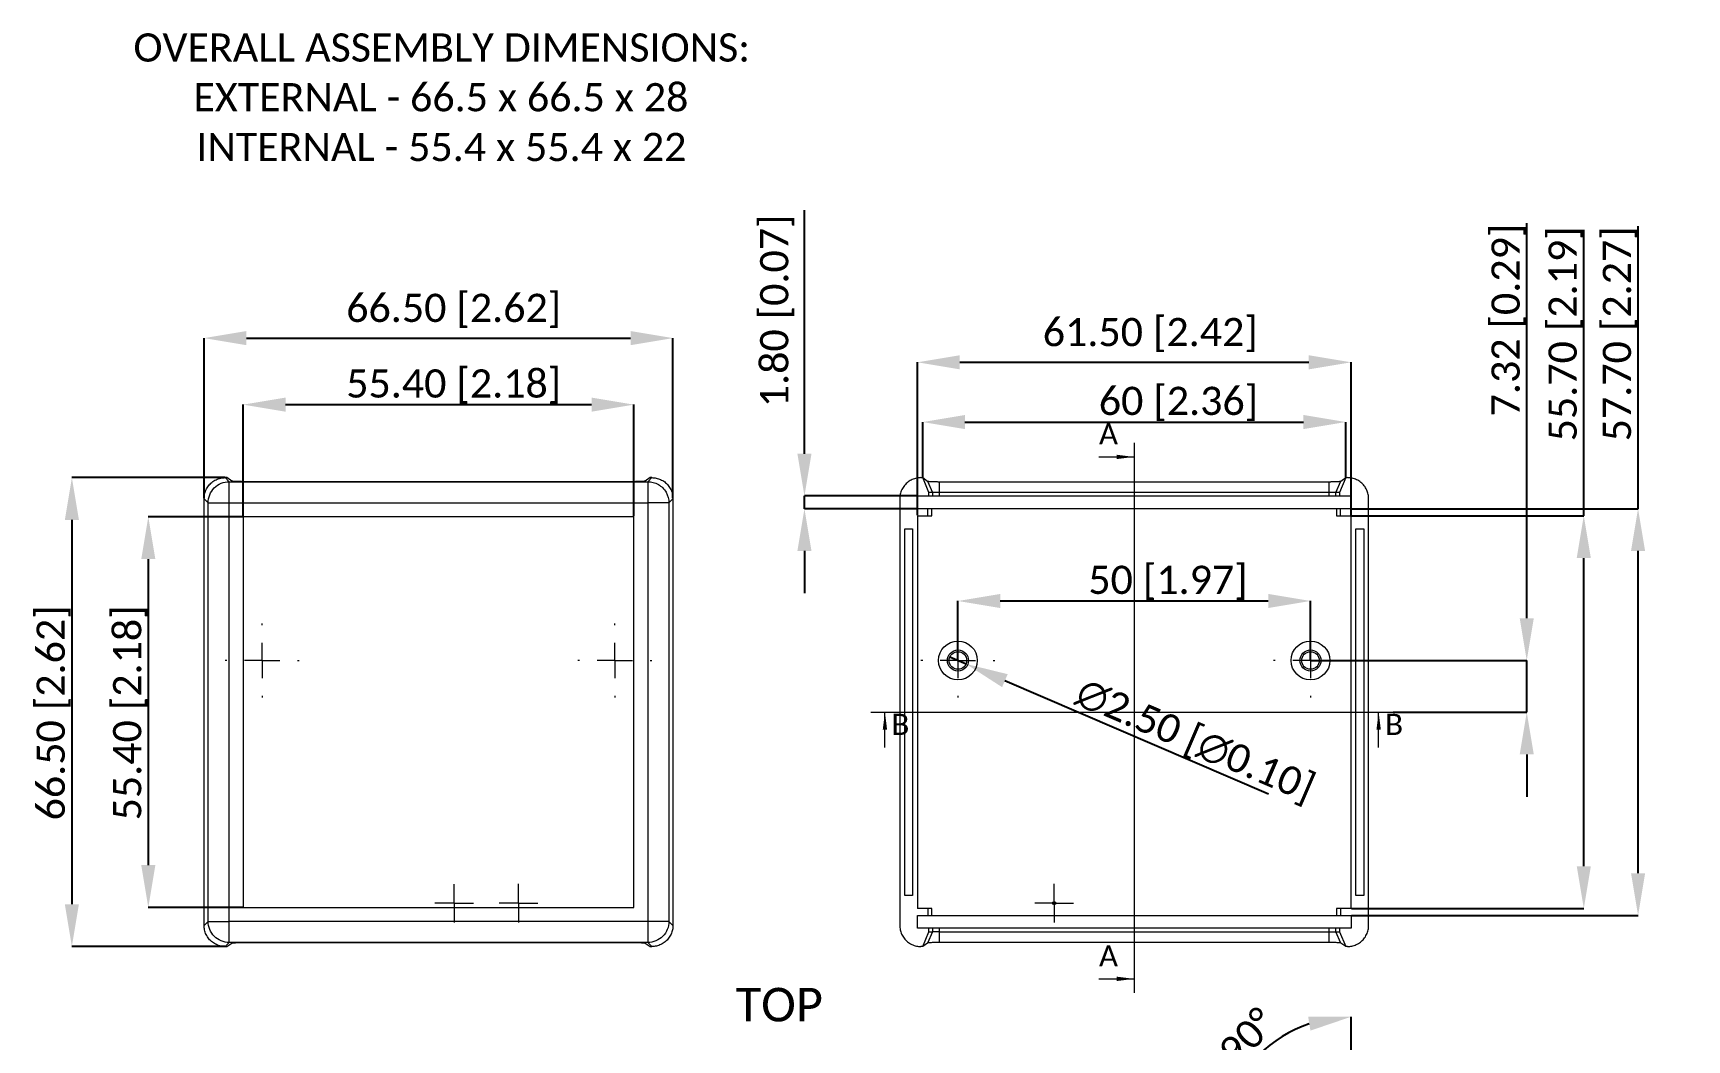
# Model space of a CAD drawing. Header units: millimetres. Extents: x 305 to 730, y -58 to 227.
# Drawn here: x 308.8 to 543.4, y 83.9 to 226.7 of the extents above; entities that cross this region are included whole.
import ezdxf

# ---------------------------------------------------------------- set-up
doc = ezdxf.new("R2010")
doc.units = ezdxf.units.MM
doc.header["$PDSIZE"] = -1
doc.styles.add('SLDTEXTSTYLE1', font='calibri.ttf')
doc.styles.get("Standard").update_dxf_attribs({"font": 'calibri.ttf'})
doc.dimstyles.new('SLDDIMSTYLE0', dxfattribs={"dimtxt": 4, "dimasz": 6, "dimexe": 0, "dimexo": 0.0625, "dimgap": 1, "dimtad": 1, "dimrnd": 1e-09, "dimzin": 4, "dimdsep": 46, "dimtxsty": 'SLDTEXTSTYLE1', "dimsah": 1, "dimcen": 0.09, "dimadec": 0, "dimazin": 1, "dimtfac": 1, "dimtmove": 0, "dimatfit": 0, "dimfxl": 1, "dimfrac": 2, "dimtolj": 1, "dimtzin": 12, "dimarcsym": 0})
doc.dimstyles.new('SLDDIMSTYLE1', dxfattribs={"dimtxt": 4, "dimasz": 6, "dimexe": 0, "dimexo": 0.0625, "dimgap": 1, "dimtad": 1, "dimrnd": 1e-09, "dimzin": 12, "dimdsep": 46, "dimtxsty": 'SLDTEXTSTYLE1', "dimsah": 1, "dimcen": 0.09, "dimadec": 0, "dimazin": 3, "dimtfac": 1, "dimtmove": 0, "dimatfit": 0, "dimfxl": 1, "dimfrac": 2, "dimtolj": 1, "dimtzin": 12, "dimarcsym": 0})
doc.dimstyles.new('SLDDIMSTYLE2', dxfattribs={"dimtxt": 4, "dimasz": 6, "dimexe": 0, "dimexo": 0.0625, "dimgap": 1, "dimtad": 1, "dimrnd": 1e-09, "dimzin": 4, "dimdsep": 46, "dimtxsty": 'SLDTEXTSTYLE1', "dimsah": 1, "dimcen": 0.09, "dimadec": 0, "dimazin": 1, "dimtfac": 1, "dimtofl": 0, "dimtmove": 0, "dimatfit": 3, "dimfxl": 1, "dimfrac": 2, "dimtolj": 1, "dimtzin": 12, "dimarcsym": 0})
doc.dimstyles.new('SLDDIMSTYLE3', dxfattribs={"dimtxt": 4, "dimasz": 6, "dimexe": 0, "dimexo": 0.0625, "dimgap": 1, "dimtad": 1, "dimrnd": 1e-09, "dimzin": 4, "dimdsep": 46, "dimtxsty": 'SLDTEXTSTYLE1', "dimblk1": 'NONE', "dimsah": 1, "dimcen": 0, "dimadec": 0, "dimazin": 1, "dimtfac": 1, "dimtmove": 0, "dimatfit": 3, "dimldrblk": 'NONE', "dimfxl": 1, "dimfrac": 2, "dimtolj": 1, "dimtzin": 12, "dimarcsym": 0})
doc.dimstyles.new('SLDDIMSTYLE5', dxfattribs={"dimtxt": 4, "dimasz": 6, "dimexe": 0, "dimexo": 0.0625, "dimgap": 1, "dimtad": 1, "dimdec": 4, "dimzin": 12, "dimdsep": 46, "dimtxsty": 'SLDTEXTSTYLE1', "dimsah": 1, "dimcen": 0.09, "dimazin": 3, "dimtfac": 1, "dimtofl": 0, "dimtmove": 0, "dimatfit": 3, "dimfxl": 1, "dimfrac": 2, "dimtolj": 1, "dimtzin": 12, "dimarcsym": 0})

# ---------------------------------------------------------------- blocks, each defined once
blk = doc.blocks.new('SW_NOTE_5')
at = {"color": 0, "linetype": 'Continuous', "lineweight": 0, "char_height": 4, "attachment_point": 2}
for s, insert in [('OVERALL ASSEMBLY DIMENSIONS:', (27.66, 3.41)), ('EXTERNAL - 66.5 x 66.5 x 28', (27.54, -3.64)), ('INTERNAL - 55.4 x 55.4 x 22', (27.61, -10.7))]:
    blk.add_mtext(s, dxfattribs=dict(at, insert=insert))
blk = doc.blocks.new('*D70')
at = {"color": 0, "linetype": 'Continuous', "lineweight": -2, "transparency": 16777216}
for p, q in [((333.1, 160.76), (333.1, 183.48)), ((339.1, 183.48), (393.6, 183.48)), ((399.6, 160.76), (399.6, 183.48))]:
    blk.add_line(p, q, dxfattribs=at)
at = {"color": 0, "linetype": 'Continuous', "transparency": 16777216}
for points in [[(339.1, 184.48), (339.1, 182.48), (333.1, 183.48)], [(393.6, 184.48), (393.6, 182.48), (399.6, 183.48)]]:
    blk.add_solid(points, dxfattribs=at)
at = {"layer": 'Defpoints', "color": 0, "linetype": 'Continuous', "transparency": 16777216}
for p in [(399.6, 183.48), (333.1, 160.7), (399.6, 160.7)]:
    blk.add_point(p, dxfattribs=at)
at = {"color": 0, "linetype": 'Continuous', "lineweight": 0, "transparency": 16777216, "insert": (368.51, 189.77), "char_height": 4, "attachment_point": 2}
blk.add_mtext('\\A1;66.50 [2.62]', dxfattribs=at)
blk = doc.blocks.new('*D71')
at = {"color": 0, "linetype": 'Continuous', "lineweight": -2, "transparency": 16777216}
for p, q in [((338.65, 158.21), (338.65, 174.05)), ((344.65, 174.05), (388.05, 174.05)), ((394.05, 158.21), (394.05, 174.05))]:
    blk.add_line(p, q, dxfattribs=at)
at = {"color": 0, "linetype": 'Continuous', "transparency": 16777216}
for points in [[(344.65, 175.05), (344.65, 173.05), (338.65, 174.05)], [(388.05, 175.05), (388.05, 173.05), (394.05, 174.05)]]:
    blk.add_solid(points, dxfattribs=at)
at = {"layer": 'Defpoints', "color": 0, "linetype": 'Continuous', "transparency": 16777216}
for p in [(394.05, 174.05), (338.65, 158.14), (394.05, 158.14)]:
    blk.add_point(p, dxfattribs=at)
at = {"color": 0, "linetype": 'Continuous', "lineweight": 0, "transparency": 16777216, "insert": (368.51, 179.05), "char_height": 4, "attachment_point": 2, "style": 'SLDTEXTSTYLE1'}
blk.add_mtext('\\A1;55.40 [2.18]', dxfattribs=at)
blk = doc.blocks.new('*D72')
at = {"color": 0, "linetype": 'Continuous', "lineweight": -2, "transparency": 16777216}
for p, q in [((336.04, 163.69), (314.35, 163.69)), ((314.35, 157.69), (314.35, 103.19)), ((336.04, 97.19), (314.35, 97.19))]:
    blk.add_line(p, q, dxfattribs=at)
at = {"color": 0, "linetype": 'Continuous', "transparency": 16777216}
for points in [[(313.35, 157.69), (315.35, 157.69), (314.35, 163.69)], [(313.35, 103.19), (315.35, 103.19), (314.35, 97.19)]]:
    blk.add_solid(points, dxfattribs=at)
at = {"layer": 'Defpoints', "color": 0, "linetype": 'Continuous', "transparency": 16777216}
for p in [(336.1, 163.69), (314.35, 97.19), (336.1, 97.19)]:
    blk.add_point(p, dxfattribs=at)
at = {"color": 0, "linetype": 'Continuous', "lineweight": 0, "transparency": 16777216, "insert": (309.35, 130.33), "char_height": 4, "attachment_point": 2, "rotation": 90, "style": 'SLDTEXTSTYLE1'}
blk.add_mtext('\\A1;66.50 [2.62]', dxfattribs=at)
blk = doc.blocks.new('*D73')
at = {"color": 0, "linetype": 'Continuous', "lineweight": -2, "transparency": 16777216}
for p, q in [((338.59, 158.14), (325.19, 158.14)), ((325.19, 152.14), (325.19, 108.74)), ((338.59, 102.74), (325.19, 102.74))]:
    blk.add_line(p, q, dxfattribs=at)
at = {"color": 0, "linetype": 'Continuous', "transparency": 16777216}
for points in [[(324.19, 152.14), (326.19, 152.14), (325.19, 158.14)], [(324.19, 108.74), (326.19, 108.74), (325.19, 102.74)]]:
    blk.add_solid(points, dxfattribs=at)
at = {"layer": 'Defpoints', "color": 0, "linetype": 'Continuous', "transparency": 16777216}
for p in [(338.65, 158.14), (325.19, 102.74), (338.65, 102.74)]:
    blk.add_point(p, dxfattribs=at)
at = {"color": 0, "linetype": 'Continuous', "lineweight": 0, "transparency": 16777216, "insert": (320.19, 130.33), "char_height": 4, "attachment_point": 2, "rotation": 90, "style": 'SLDTEXTSTYLE1'}
blk.add_mtext('\\A1;55.40 [2.18]', dxfattribs=at)
blk = doc.blocks.new('SW_CENTERMARKSYMBOL_0')
at = {"color": 0, "linetype": 'Continuous', "lineweight": 0}
for p, q in [((0, 2.5), (0, 2.73)), ((0, 0), (0, 2.5)), ((-2.5, 0), (-2.73, 0)), ((0, 0), (-2.5, 0)), ((0, 0), (0, -2.5)), ((0, 0), (2.5, 0)), ((2.5, 0), (2.73, 0)), ((0, -2.5), (0, -2.73))]:
    blk.add_line(p, q, dxfattribs=at)
blk = doc.blocks.new('SW_CENTERMARKSYMBOL_1')
at = {"color": 0, "linetype": 'Continuous', "lineweight": 0}
for p, q in [((0, 5), (0, 5.25)), ((0, 0), (0, 2.5)), ((-5, 0), (-5.25, 0)), ((0, 0), (-2.5, 0)), ((0, 0), (0, -2.5)), ((0, 0), (2.5, 0)), ((5, 0), (5.25, 0)), ((0, -5), (0, -5.25))]:
    blk.add_line(p, q, dxfattribs=at)
blk = doc.blocks.new('SW_CENTERMARKSYMBOL_2')
at = {"color": 0, "linetype": 'Continuous', "lineweight": 0}
for p, q in [((0, 5), (0, 5.25)), ((0, 0), (0, 2.5)), ((-5, 0), (-5.25, 0)), ((0, 0), (-2.5, 0)), ((0, 0), (0, -2.5)), ((0, 0), (2.5, 0)), ((5, 0), (5.25, 0)), ((0, -5), (0, -5.25))]:
    blk.add_line(p, q, dxfattribs=at)
blk = doc.blocks.new('SW_CENTERMARKSYMBOL_3')
at = {"color": 0, "linetype": 'Continuous', "lineweight": 0}
for p, q in [((0, 2.5), (0, 2.73)), ((0, 0), (0, 2.5)), ((-2.5, 0), (-2.73, 0)), ((0, 0), (-2.5, 0)), ((0, 0), (0, -2.5)), ((0, 0), (2.5, 0)), ((2.5, 0), (2.73, 0)), ((0, -2.5), (0, -2.73))]:
    blk.add_line(p, q, dxfattribs=at)
blk = doc.blocks.new('*D74')
at = {"color": 0, "linetype": 'Continuous', "lineweight": -2, "transparency": 16777216}
for p, q in [((520.69, 143.76), (520.69, 199.8)), ((490.08, 137.76), (520.69, 137.76)), ((520.69, 130.44), (520.69, 137.76)), ((501.75, 130.44), (520.69, 130.44)), ((520.69, 124.44), (520.69, 118.44))]:
    blk.add_line(p, q, dxfattribs=at)
at = {"color": 0, "linetype": 'Continuous', "transparency": 16777216}
for points in [[(519.69, 143.76), (521.69, 143.76), (520.69, 137.76)], [(519.69, 124.44), (521.69, 124.44), (520.69, 130.44)]]:
    blk.add_solid(points, dxfattribs=at)
at = {"layer": 'Defpoints', "color": 0, "linetype": 'Continuous', "transparency": 16777216}
for p in [(490.02, 137.76), (501.69, 130.44), (520.69, 130.44)]:
    blk.add_point(p, dxfattribs=at)
at = {"color": 0, "linetype": 'Continuous', "lineweight": 0, "transparency": 16777216, "insert": (515.69, 186.05), "char_height": 4, "attachment_point": 2, "rotation": 90, "style": 'SLDTEXTSTYLE1'}
blk.add_mtext('\\A1;7.32 [0.29]', dxfattribs=at)
blk = doc.blocks.new('*D75')
at = {"color": 0, "linetype": 'Continuous', "lineweight": -2, "transparency": 16777216}
for p, q in [((434.27, 158.36), (434.27, 180.05)), ((440.27, 180.05), (489.77, 180.05)), ((495.77, 158.36), (495.77, 180.05))]:
    blk.add_line(p, q, dxfattribs=at)
at = {"color": 0, "linetype": 'Continuous', "transparency": 16777216}
for points in [[(440.27, 181.05), (440.27, 179.05), (434.27, 180.05)], [(489.77, 181.05), (489.77, 179.05), (495.77, 180.05)]]:
    blk.add_solid(points, dxfattribs=at)
at = {"layer": 'Defpoints', "color": 0, "linetype": 'Continuous', "transparency": 16777216}
for p in [(495.77, 180.05), (434.27, 158.29), (495.77, 158.29)]:
    blk.add_point(p, dxfattribs=at)
at = {"color": 0, "linetype": 'Continuous', "lineweight": 0, "transparency": 16777216, "insert": (467.3, 186.34), "char_height": 4, "attachment_point": 2, "style": 'SLDTEXTSTYLE1'}
blk.add_mtext('\\A1;61.50 [2.42]', dxfattribs=at)
blk = doc.blocks.new('*D76')
at = {"color": 0, "linetype": 'Continuous', "lineweight": -2, "transparency": 16777216}
for p, q in [((435.02, 163.76), (435.02, 171.58)), ((441.02, 171.58), (489.02, 171.58)), ((495.02, 163.76), (495.02, 171.58))]:
    blk.add_line(p, q, dxfattribs=at)
at = {"color": 0, "linetype": 'Continuous', "transparency": 16777216}
for points in [[(441.02, 172.58), (441.02, 170.58), (435.02, 171.58)], [(489.02, 172.58), (489.02, 170.58), (495.02, 171.58)]]:
    blk.add_solid(points, dxfattribs=at)
at = {"layer": 'Defpoints', "color": 0, "linetype": 'Continuous', "transparency": 16777216}
for p in [(495.02, 171.58), (435.02, 163.69), (495.02, 163.69)]:
    blk.add_point(p, dxfattribs=at)
at = {"color": 0, "linetype": 'Continuous', "lineweight": 0, "transparency": 16777216, "insert": (471.3, 176.58), "char_height": 4, "attachment_point": 2, "style": 'SLDTEXTSTYLE1'}
blk.add_mtext('\\A1;60 [2.36]', dxfattribs=at)
blk = doc.blocks.new('*D77')
at = {"color": 0, "linetype": 'Continuous', "lineweight": -2, "transparency": 16777216}
for p, q in [((418.25, 167.09), (418.25, 201.61)), ((434.21, 161.09), (418.25, 161.09)), ((418.25, 159.29), (418.25, 161.09)), ((434.21, 159.29), (418.25, 159.29)), ((418.25, 153.29), (418.25, 147.29))]:
    blk.add_line(p, q, dxfattribs=at)
at = {"color": 0, "linetype": 'Continuous', "transparency": 16777216}
for points in [[(417.25, 167.09), (419.25, 167.09), (418.25, 161.09)], [(417.25, 153.29), (419.25, 153.29), (418.25, 159.29)]]:
    blk.add_solid(points, dxfattribs=at)
at = {"layer": 'Defpoints', "color": 0, "linetype": 'Continuous', "transparency": 16777216}
for p in [(418.25, 161.09), (434.27, 161.09), (434.27, 159.29)]:
    blk.add_point(p, dxfattribs=at)
at = {"color": 0, "linetype": 'Continuous', "lineweight": 0, "transparency": 16777216, "insert": (411.96, 187.35), "char_height": 4, "attachment_point": 2, "rotation": 90}
blk.add_mtext('\\A1;1.80 [0.07]', dxfattribs=at)
blk = doc.blocks.new('*D78')
at = {"color": 0, "linetype": 'Continuous', "lineweight": -2, "transparency": 16777216}
for p, q in [((536.48, 159.29), (536.48, 199.34)), ((495.83, 159.29), (536.48, 159.29)), ((536.48, 107.59), (536.48, 153.29)), ((495.83, 101.59), (536.48, 101.59))]:
    blk.add_line(p, q, dxfattribs=at)
at = {"color": 0, "linetype": 'Continuous', "transparency": 16777216}
for points in [[(535.48, 153.29), (537.48, 153.29), (536.48, 159.29)], [(535.48, 107.59), (537.48, 107.59), (536.48, 101.59)]]:
    blk.add_solid(points, dxfattribs=at)
at = {"layer": 'Defpoints', "color": 0, "linetype": 'Continuous', "transparency": 16777216}
for p in [(495.77, 159.29), (536.48, 159.29), (495.77, 101.59)]:
    blk.add_point(p, dxfattribs=at)
at = {"color": 0, "linetype": 'Continuous', "lineweight": 0, "transparency": 16777216, "insert": (531.48, 184.09), "char_height": 4, "attachment_point": 2, "rotation": 90, "style": 'SLDTEXTSTYLE1'}
blk.add_mtext('\\A1;57.70 [2.27]', dxfattribs=at)
blk = doc.blocks.new('*D79')
at = {"color": 0, "linetype": 'Continuous', "lineweight": -2, "transparency": 16777216}
for p, q in [((528.78, 158.29), (528.78, 198.84)), ((495.83, 158.29), (528.78, 158.29)), ((528.78, 108.59), (528.78, 152.29)), ((495.83, 102.59), (528.78, 102.59))]:
    blk.add_line(p, q, dxfattribs=at)
at = {"color": 0, "linetype": 'Continuous', "transparency": 16777216}
for points in [[(527.78, 152.29), (529.78, 152.29), (528.78, 158.29)], [(527.78, 108.59), (529.78, 108.59), (528.78, 102.59)]]:
    blk.add_solid(points, dxfattribs=at)
at = {"layer": 'Defpoints', "color": 0, "linetype": 'Continuous', "transparency": 16777216}
for p in [(495.77, 158.29), (495.77, 102.59), (528.78, 102.59)]:
    blk.add_point(p, dxfattribs=at)
at = {"color": 0, "linetype": 'Continuous', "lineweight": 0, "transparency": 16777216, "insert": (523.78, 184.09), "char_height": 4, "attachment_point": 2, "rotation": 90, "style": 'SLDTEXTSTYLE1'}
blk.add_mtext('\\A1;55.70 [2.19]', dxfattribs=at)
blk = doc.blocks.new('*D80')
at = {"color": 0, "linetype": 'Continuous', "lineweight": -2, "transparency": 16777216}
for p, q in [((438.87, 138.26), (441.17, 137.27)), ((484.05, 118.81), (446.68, 134.9))]:
    blk.add_line(p, q, dxfattribs=at)
at = {"color": 0, "linetype": 'Continuous', "transparency": 16777216}
blk.add_solid([(447.07, 135.82), (446.28, 133.98), (441.17, 137.27)], dxfattribs=at)
at = {"layer": 'Defpoints', "color": 0, "linetype": 'Continuous', "transparency": 16777216}
for p in [(438.87, 138.26), (441.17, 137.27)]:
    blk.add_point(p, dxfattribs=at)
at = {"color": 0, "linetype": 'Continuous', "lineweight": 0, "transparency": 16777216, "insert": (458.01, 135.46), "char_height": 4, "attachment_point": 1, "rotation": 336.7179, "style": 'SLDTEXTSTYLE1'}
blk.add_mtext('\\A1;∅2.50 [∅0.10]', dxfattribs=at)
blk = doc.blocks.new('_NONE')
blk = doc.blocks.new('*D81')
at = {"color": 0, "linetype": 'Continuous', "lineweight": -2, "transparency": 16777216}
for p, q in [((440.02, 137.83), (440.02, 146.2)), ((446.02, 146.2), (484.02, 146.2)), ((490.02, 137.83), (490.02, 146.2))]:
    blk.add_line(p, q, dxfattribs=at)
at = {"color": 0, "linetype": 'Continuous', "transparency": 16777216}
for points in [[(446.02, 147.2), (446.02, 145.2), (440.02, 146.2)], [(484.02, 147.2), (484.02, 145.2), (490.02, 146.2)]]:
    blk.add_solid(points, dxfattribs=at)
at = {"layer": 'Defpoints', "color": 0, "linetype": 'Continuous', "transparency": 16777216}
for p in [(490.02, 146.2), (440.02, 137.76), (490.02, 137.76)]:
    blk.add_point(p, dxfattribs=at)
at = {"color": 0, "linetype": 'Continuous', "lineweight": 0, "transparency": 16777216, "insert": (469.81, 151.2), "char_height": 4, "attachment_point": 2, "style": 'SLDTEXTSTYLE1'}
blk.add_mtext('\\A1;50 [1.97]', dxfattribs=at)
blk = doc.blocks.new('SW_CENTERMARKSYMBOL_5')
at = {"color": 0, "linetype": 'Continuous', "lineweight": 0}
for p, q in [((0, 5), (0, 5.25)), ((0, 0), (0, 2.5)), ((-5, 0), (-5.25, 0)), ((0, 0), (-2.5, 0)), ((0, 0), (0, -2.5)), ((0, 0), (2.5, 0)), ((5, 0), (5.25, 0)), ((0, -5), (0, -5.25))]:
    blk.add_line(p, q, dxfattribs=at)
blk = doc.blocks.new('SW_CENTERMARKSYMBOL_6')
at = {"color": 0, "linetype": 'Continuous', "lineweight": 0}
for p, q in [((0, 5), (0, 5.25)), ((0, 0), (0, 2.5)), ((-5, 0), (-5.25, 0)), ((0, 0), (-2.5, 0)), ((0, 0), (0, -2.5)), ((0, 0), (2.5, 0)), ((5, 0), (5.25, 0)), ((0, -5), (0, -5.25))]:
    blk.add_line(p, q, dxfattribs=at)
blk = doc.blocks.new('SW_CENTERMARKSYMBOL_7')
at = {"color": 0, "linetype": 'Continuous', "lineweight": 0}
for p, q in [((0, 2.5), (0, 2.73)), ((0, 0), (0, 2.5)), ((-2.5, 0), (-2.73, 0)), ((0, 0), (-2.5, 0)), ((0, 0), (0, -2.5)), ((0, 0), (2.5, 0)), ((2.5, 0), (2.73, 0)), ((0, -2.5), (0, -2.73))]:
    blk.add_line(p, q, dxfattribs=at)
blk = doc.blocks.new('*D88')
at = {"color": 0, "linetype": 'Continuous', "lineweight": -2, "transparency": 16777216}
blk.add_line((495.77, 79.02), (495.77, 87.23), dxfattribs=at)
blk.add_arc((495.77, 68.7), 18.52, 108.6425, 161.3575, dxfattribs=at)
at = {"color": 0, "linetype": 'Continuous', "transparency": 16777216}
for points in [[(489.69, 87.24), (490.01, 85.27), (495.77, 87.23)], [(479.21, 74.46), (477.23, 74.79), (477.25, 68.7)]]:
    blk.add_solid(points, dxfattribs=at)
at = {"layer": 'Defpoints', "color": 0, "linetype": 'Continuous', "transparency": 16777216}
for p in [(486.51, 84.74), (495.77, 78.95), (434.27, 68.7), (495.77, 68.7), (495.77, 68.7)]:
    blk.add_point(p, dxfattribs=at)
at = {"color": 0, "linetype": 'Continuous', "lineweight": 0, "transparency": 16777216, "insert": (476.64, 82.77), "char_height": 4, "attachment_point": 1, "rotation": 45.7968, "style": 'SLDTEXTSTYLE1'}
blk.add_mtext('\\A1;90°', dxfattribs=at)

msp = doc.modelspace()

# ---------------------------------------------------------------- linework, layer by layer
at = {"color": 7, "linetype": 'Continuous', "lineweight": 0}
for p, q in [((460.0185, 166.63283), (465.0185, 166.63283)), ((465.0185, 168.63283), (465.0185, 90.61012)), ((427.66316, 130.44285), (501.68618, 130.44285)), ((429.66316, 125.44285), (429.66316, 130.44285)), ((499.68618, 125.44285), (499.68618, 130.44285)), ((460.0185, 92.61012), (465.0185, 92.61012))]:
    msp.add_line(p, q, dxfattribs=at)
at = {"color": 7, "linetype": 'Continuous', "lineweight": 15}
for p, q in [((336.66956, 163.12123), (336.09784, 163.69296)), ((336.35199, 163.69296), (336.09784, 163.69296)), ((337.05199, 163.20134), (336.35199, 163.69296)), ((336.66956, 163.12123), (396.0346, 163.12123)), ((394.01257, 163.1217), (338.69135, 163.1217)), ((396.35193, 163.69296), (395.65194, 163.20134)), ((396.60609, 163.69296), (396.0346, 163.12123)), ((396.60609, 163.69296), (396.35193, 163.69296)), ((434.76439, 163.69296), (435.01855, 163.69296)), ((435.91071, 161.59296), (435.01855, 163.69296)), ((435.01855, 163.69296), (435.71854, 163.20134)), ((435.71854, 163.20134), (436.40018, 161.59296)), ((437.35791, 163.1217), (437.35791, 161.59296)), ((437.35791, 163.1217), (492.67913, 163.1217)), ((492.67913, 161.59296), (492.67913, 163.1217)), ((493.63685, 161.59296), (494.31849, 163.20134)), ((495.01849, 163.69296), (494.12633, 161.59296)), ((494.31849, 163.20134), (495.01849, 163.69296)), ((495.01849, 163.69296), (495.27264, 163.69296)), ((333.10187, 160.69699), (333.6736, 160.12526)), ((333.10187, 100.18874), (333.10187, 160.69699)), ((333.6736, 100.76035), (333.6736, 160.12526)), ((336.66956, 160.12526), (396.0346, 160.12526)), ((336.66956, 100.76035), (336.66956, 160.12526)), ((396.0346, 160.12526), (396.0346, 100.76035)), ((399.60205, 160.69699), (399.03033, 160.12526)), ((399.03033, 160.12526), (399.03033, 100.76035)), ((399.60205, 160.69699), (399.60205, 100.18874)), ((431.76843, 160.69699), (431.76843, 100.18874)), ((434.26848, 159.29294), (434.26848, 161.09276)), ((434.26848, 161.09276), (435.91071, 161.09276)), ((436.40018, 161.59296), (435.91071, 161.59296)), ((435.91071, 161.09276), (435.91071, 161.59296)), ((435.91071, 161.09276), (436.40018, 161.09276)), ((436.40018, 161.59296), (436.40018, 161.09276)), ((437.35791, 161.59296), (436.40018, 161.59296)), ((437.35791, 161.59296), (437.35791, 161.09276)), ((492.67913, 161.59296), (437.35791, 161.59296)), ((437.35791, 161.09276), (492.67913, 161.09276)), ((492.67913, 161.09276), (492.67913, 161.59296)), ((493.63685, 161.59296), (492.67913, 161.59296)), ((493.63685, 161.09276), (493.63685, 161.59296)), ((494.12633, 161.59296), (493.63685, 161.59296)), ((493.63685, 161.09276), (494.12633, 161.09276)), ((494.12633, 161.59296), (494.12633, 161.09276)), ((494.12633, 161.09276), (495.76855, 161.09276)), ((495.76855, 161.09276), (495.76855, 159.29294)), ((498.26861, 100.18874), (498.26861, 160.69699)), ((394.05191, 158.14281), (338.65201, 158.14281)), ((338.65201, 158.14281), (338.65201, 102.7428)), ((394.05191, 102.7428), (394.05191, 158.14281)), ((435.76861, 159.29294), (434.26848, 159.29294)), ((434.26848, 158.29277), (435.76861, 158.29277)), ((434.26848, 158.29277), (434.26848, 102.59283)), ((435.76861, 158.29277), (435.76861, 159.29294)), ((436.30577, 159.29294), (435.76861, 159.29294)), ((435.76861, 158.29277), (436.30577, 158.29277)), ((436.30577, 158.29277), (436.30577, 159.29294)), ((493.73127, 159.29294), (436.30577, 159.29294)), ((493.73127, 159.29294), (493.73127, 158.29277)), ((494.26843, 159.29294), (493.73127, 159.29294)), ((493.73127, 158.29277), (494.26843, 158.29277)), ((494.26843, 158.29277), (494.26843, 159.29294)), ((495.76855, 159.29294), (494.26843, 159.29294)), ((494.26843, 158.29277), (495.76855, 158.29277)), ((495.76855, 102.59283), (495.76855, 158.29277)), ((432.46842, 104.44284), (432.46842, 156.44289)), ((432.46842, 156.44289), (433.56849, 156.44289)), ((433.56849, 156.44289), (433.56849, 104.44284)), ((496.46855, 156.44289), (497.56862, 156.44289)), ((496.46855, 104.44284), (496.46855, 156.44289)), ((497.56862, 156.44289), (497.56862, 104.44284)), ((433.56849, 104.44284), (432.46842, 104.44284)), ((497.56862, 104.44284), (496.46855, 104.44284)), ((338.65201, 102.7428), (394.05191, 102.7428)), ((435.76861, 102.59283), (434.26848, 102.59283)), ((434.26848, 101.5929), (435.76861, 101.5929)), ((434.26848, 99.79284), (434.26848, 101.5929)), ((435.76861, 102.59283), (435.76861, 101.5929)), ((436.30577, 102.59283), (435.76861, 102.59283)), ((435.76861, 101.5929), (436.30577, 101.5929)), ((436.30577, 101.5929), (436.30577, 102.59283)), ((436.30577, 101.5929), (493.73127, 101.5929)), ((493.73127, 102.59283), (493.73127, 101.5929)), ((494.26843, 102.59283), (493.73127, 102.59283)), ((493.73127, 101.5929), (494.26843, 101.5929)), ((494.26843, 102.59283), (494.26843, 101.5929)), ((495.76855, 102.59283), (494.26843, 102.59283)), ((494.26843, 101.5929), (495.76855, 101.5929)), ((495.76855, 101.5929), (495.76855, 99.79284)), ((333.10187, 100.18874), (333.6736, 100.76035)), ((396.0346, 100.76035), (336.66956, 100.76035)), ((399.60205, 100.18874), (399.03033, 100.76035)), ((435.91071, 99.79284), (434.26848, 99.79284)), ((435.01855, 97.19289), (435.91071, 99.29288)), ((436.40018, 99.29288), (435.71854, 97.68427)), ((436.40018, 99.79284), (435.91071, 99.79284)), ((435.91071, 99.29288), (435.91071, 99.79284)), ((435.91071, 99.29288), (436.40018, 99.29288)), ((436.40018, 99.79284), (436.40018, 99.29288)), ((437.35791, 99.29288), (436.40018, 99.29288)), ((437.35791, 99.79284), (437.35791, 99.29288)), ((492.67913, 99.79284), (437.35791, 99.79284)), ((437.35791, 99.29288), (437.35791, 97.76402)), ((437.35791, 99.29288), (492.67913, 99.29288)), ((492.67913, 99.29288), (492.67913, 99.79284)), ((492.67913, 99.29288), (493.63685, 99.29288)), ((492.67913, 97.76402), (492.67913, 99.29288)), ((493.63685, 99.29288), (493.63685, 99.79284)), ((494.12633, 99.79284), (493.63685, 99.79284)), ((494.31849, 97.68427), (493.63685, 99.29288)), ((493.63685, 99.29288), (494.12633, 99.29288)), ((494.12633, 99.79284), (494.12633, 99.29288)), ((495.76855, 99.79284), (494.12633, 99.79284)), ((494.12633, 99.29288), (495.01849, 97.19289)), ((336.09784, 97.19289), (336.66956, 97.7645)), ((336.09784, 97.19289), (336.35199, 97.19289)), ((336.35199, 97.19289), (337.05199, 97.68427)), ((396.0346, 97.7645), (336.66956, 97.7645)), ((338.69135, 97.76402), (394.01257, 97.76402)), ((395.65194, 97.68427), (396.35193, 97.19289)), ((396.0346, 97.7645), (396.60609, 97.19289)), ((396.35193, 97.19289), (396.60609, 97.19289)), ((435.01855, 97.19289), (434.76439, 97.19289)), ((435.71854, 97.68427), (435.01855, 97.19289)), ((492.67913, 97.76402), (437.35791, 97.76402)), ((495.01849, 97.19289), (494.31849, 97.68427)), ((495.27264, 97.19289), (495.01849, 97.19289))]:
    msp.add_line(p, q, dxfattribs=at)
for centre, radius in [((440.0185, 137.76285), 2.75), ((440.0185, 137.76285), 1.5), ((440.0185, 137.76285), 1.25), ((490.0185, 137.76285), 2.75), ((490.0185, 137.76285), 1.5), ((490.0185, 137.76285), 1.25), ((453.66736, 103.34319), 0.22646), ((453.66736, 103.34319), 0.17896)]:
    msp.add_circle(centre, radius, dxfattribs=at)
for points, knots in [([(333.10187, 160.69699), (333.11417, 160.90258), (333.13957, 161.32704), (333.35068, 161.95114), (333.69869, 162.53665), (334.1881, 163.04256), (334.78363, 163.41894), (335.43629, 163.65127), (335.88209, 163.67936), (336.09784, 163.69296)], [0, 0, 0, 0, 0.131104679, 0.270672414, 0.415879151, 0.563214749, 0.71575897, 0.862440833, 1, 1, 1, 1]), ([(333.67359, 160.12535), (333.67467, 160.51683), (333.75344, 160.90816), (334.05455, 161.63172), (334.27677, 161.96368), (334.83116, 162.51807), (335.16311, 162.74029), (335.88668, 163.0414), (336.278, 163.12017), (336.66948, 163.12124)], [0, 0, 0, 0, 0.25, 0.25, 0.5, 0.5, 0.75, 0.75, 1, 1, 1, 1]), ([(336.66948, 160.12535), (336.66946, 160.18193), (336.66943, 160.29357), (336.6693, 160.45828), (336.66922, 160.6176), (336.66923, 160.77124), (336.66931, 160.91901), (336.66944, 161.06081), (336.66953, 161.34274), (336.66962, 161.73988), (336.66918, 162.20717), (336.67059, 162.59209), (336.66933, 162.83135), (336.66955, 162.96839), (336.66953, 163.04397), (336.66948, 163.09875), (336.66948, 163.11367), (336.66948, 163.12124)], [0, 0, 0, 0, 0.037286461, 0.073585823, 0.10890888, 0.143272271, 0.176698623, 0.209216722, 0.240861656, 0.373893513, 0.500027674, 0.629583509, 0.759194723, 0.817463967, 0.876673247, 0.937367406, 1, 1, 1, 1]), ([(338.69135, 163.12168), (338.65161, 163.12172), (338.57245, 163.12181), (338.45459, 163.1225), (338.33831, 163.12361), (338.22362, 163.12516), (338.04824, 163.12826), (337.82044, 163.1341), (337.56651, 163.14429), (337.35332, 163.15682), (337.21194, 163.16948), (337.12475, 163.18108), (337.07363, 163.19111), (337.0593, 163.19798), (337.05211, 163.20143)], [0, 0, 0, 0, 0.048475121, 0.096556495, 0.144494862, 0.1925432, 0.240952765, 0.370152106, 0.499791709, 0.629051606, 0.758785374, 0.839138397, 0.919152722, 1, 1, 1, 1]), ([(395.65186, 163.20143), (395.64806, 163.19936), (395.6405, 163.19523), (395.61856, 163.18912), (395.5889, 163.18312), (395.55076, 163.17724), (395.47886, 163.16831), (395.35086, 163.15683), (395.13796, 163.14432), (394.88381, 163.13411), (394.63248, 163.12766), (394.4053, 163.12396), (394.21055, 163.12204), (394.07881, 163.1218), (394.01261, 163.12168)], [0, 0, 0, 0, 0.048552645, 0.096708484, 0.144717097, 0.192830355, 0.241298497, 0.370612757, 0.500292514, 0.629512592, 0.759131296, 0.839383181, 0.919280489, 1, 1, 1, 1]), ([(396.03448, 163.12124), (396.03448, 163.11752), (396.03448, 163.11014), (396.03449, 163.08814), (396.03451, 163.05881), (396.03453, 163.0218), (396.03452, 162.97763), (396.0345, 162.92649), (396.0344, 162.81257), (396.03559, 162.59208), (396.03418, 162.20723), (396.03462, 161.73988), (396.03455, 161.30968), (396.03435, 160.95306), (396.03418, 160.6928), (396.03434, 160.41488), (396.03443, 160.22338), (396.03448, 160.12535)], [0, 0, 0, 0, 0.036053905, 0.071420718, 0.106173654, 0.140396124, 0.174181532, 0.207632841, 0.240861899, 0.370454073, 0.500029043, 0.626144166, 0.759195147, 0.815126859, 0.873814145, 0.935407405, 1, 1, 1, 1]), ([(396.60609, 163.69296), (396.81168, 163.68065), (397.23614, 163.65526), (397.86023, 163.44415), (398.44575, 163.09613), (398.95166, 162.60673), (399.32804, 162.0112), (399.56036, 161.35853), (399.58846, 160.91273), (399.60205, 160.69699)], [0, 0, 0, 0, 0.131104679, 0.270672414, 0.415879151, 0.563214749, 0.71575897, 0.862440833, 1, 1, 1, 1]), ([(397.52809, 162.71828), (397.98089, 162.45662), (398.36352, 162.07443), (398.88787, 161.16941), (399.02894, 160.6477), (399.03037, 160.12535)], [0, 0, 0, 0, 0.5, 0.5, 1, 1, 1, 1]), ([(434.76439, 163.69296), (434.5588, 163.68065), (434.13434, 163.65526), (433.51025, 163.44415), (432.92473, 163.09613), (432.41882, 162.60673), (432.04244, 162.0112), (431.81012, 161.35853), (431.78202, 160.91273), (431.76843, 160.69699)], [0, 0, 0, 0, 0.131104679, 0.270672414, 0.415879151, 0.563214749, 0.71575897, 0.862440833, 1, 1, 1, 1]), ([(435.71862, 163.20143), (435.72242, 163.19936), (435.72998, 163.19523), (435.75192, 163.18912), (435.78158, 163.18312), (435.81972, 163.17724), (435.89162, 163.16831), (436.01962, 163.15683), (436.23252, 163.14432), (436.48667, 163.13411), (436.738, 163.12766), (436.96518, 163.12396), (437.15993, 163.12204), (437.29167, 163.1218), (437.35787, 163.12168)], [0, 0, 0, 0, 0.048552645, 0.096708484, 0.144717097, 0.192830355, 0.241298497, 0.370612757, 0.500292514, 0.629512592, 0.759131296, 0.839383181, 0.919280489, 1, 1, 1, 1]), ([(492.67913, 163.12168), (492.71887, 163.12172), (492.79803, 163.12181), (492.91589, 163.1225), (493.03217, 163.12361), (493.14686, 163.12516), (493.32224, 163.12826), (493.55004, 163.1341), (493.80397, 163.14429), (494.01716, 163.15682), (494.15854, 163.16948), (494.24573, 163.18108), (494.29685, 163.19111), (494.31118, 163.19798), (494.31837, 163.20143)], [0, 0, 0, 0, 0.048475121, 0.096556495, 0.144494862, 0.1925432, 0.240952765, 0.370152106, 0.499791709, 0.629051606, 0.758785374, 0.839138397, 0.919152722, 1, 1, 1, 1]), ([(498.26861, 160.69699), (498.25631, 160.90258), (498.23091, 161.32704), (498.0198, 161.95114), (497.67179, 162.53665), (497.18238, 163.04256), (496.58685, 163.41894), (495.93419, 163.65127), (495.48839, 163.67936), (495.27264, 163.69296)], [0, 0, 0, 0, 0.131104679, 0.270672414, 0.415879151, 0.563214749, 0.71575897, 0.862440833, 1, 1, 1, 1]), ([(333.67359, 160.12535), (333.6773, 160.12539), (333.68487, 160.12546), (333.70843, 160.12571), (333.74262, 160.12581), (333.78961, 160.12572), (333.85044, 160.12548), (333.96695, 160.12516), (334.19181, 160.12661), (334.50625, 160.12513), (334.81879, 160.12552), (335.09189, 160.12547), (335.36172, 160.12468), (335.63954, 160.12562), (335.88946, 160.12493), (336.17218, 160.12462), (336.42987, 160.12502), (336.59288, 160.12525), (336.66948, 160.12535)], [0, 0, 0, 0, 0.035834229, 0.073329596, 0.112541768, 0.153509097, 0.196254533, 0.240787382, 0.35834344, 0.499874673, 0.558123282, 0.630847121, 0.719882847, 0.759262096, 0.829165875, 0.892596463, 0.949529585, 1, 1, 1, 1]), ([(398.2795, 160.12539), (397.99906, 160.12538), (397.65092, 160.12538), (396.87981, 160.12537), (396.45726, 160.12536), (396.03448, 160.12535)], [0, 0, 0, 0, 0.5, 0.5, 1, 1, 1, 1]), ([(399.03037, 160.12535), (399.01276, 160.12536), (398.93811, 160.12537), (398.68304, 160.12538), (398.50267, 160.12538), (398.2795, 160.12539)], [0, 0, 0, 0, 0.5, 0.5, 1, 1, 1, 1]), ([(436.40019, 161.09285), (436.41289, 161.09285), (436.52169, 161.09285), (436.87378, 161.09285), (437.11517, 161.09285), (437.35787, 161.09285)], [0, 0, 0, 0, 0.5, 0.5, 1, 1, 1, 1]), ([(492.67913, 161.09285), (492.92182, 161.09285), (493.16322, 161.09285), (493.51531, 161.09285), (493.62411, 161.09285), (493.63681, 161.09285)], [0, 0, 0, 0, 0.5, 0.5, 1, 1, 1, 1]), ([(336.09784, 97.19289), (335.89224, 97.20519), (335.46786, 97.23057), (334.84384, 97.44169), (334.25815, 97.78938), (333.75222, 98.27895), (333.37632, 98.87469), (333.14343, 99.52712), (333.11542, 99.97294), (333.10187, 100.18874)], [0, 0, 0, 0, 0.131107303, 0.270621701, 0.415861896, 0.563218093, 0.715759566, 0.862412845, 1, 1, 1, 1]), ([(333.67359, 100.76036), (333.69346, 100.76036), (333.78613, 100.76036), (334.10398, 100.76036), (334.32906, 100.76036), (334.87978, 100.76036), (335.20522, 100.76036), (335.91039, 100.76036), (336.28987, 100.76036), (336.66948, 100.76036)], [0, 0, 0, 0, 0.25, 0.25, 0.5, 0.5, 0.75, 0.75, 1, 1, 1, 1]), ([(336.66948, 97.76447), (336.278, 97.76554), (335.88668, 97.84431), (335.16311, 98.14542), (334.83116, 98.36764), (334.27677, 98.92203), (334.05455, 99.25399), (333.75344, 99.97755), (333.67467, 100.36888), (333.67359, 100.76036)], [0, 0, 0, 0, 0.25, 0.25, 0.5, 0.5, 0.75, 0.75, 1, 1, 1, 1]), ([(336.66948, 97.76447), (336.6695, 97.76827), (336.66955, 97.77602), (336.66971, 97.80019), (336.66978, 97.8349), (336.66972, 97.88209), (336.66957, 97.94252), (336.66932, 98.05759), (336.67079, 98.28139), (336.66914, 98.66697), (336.66956, 99.15214), (336.66951, 99.59948), (336.66941, 99.97235), (336.66951, 100.24984), (336.66945, 100.51005), (336.66947, 100.67866), (336.66948, 100.76036)], [0, 0, 0, 0, 0.036662316, 0.074672412, 0.114071473, 0.154890155, 0.197148794, 0.240857573, 0.35696047, 0.500017394, 0.630868094, 0.759190585, 0.827329162, 0.888879314, 0.94615811, 1, 1, 1, 1]), ([(396.03448, 100.76036), (396.03445, 100.70742), (396.03438, 100.59838), (396.03413, 100.43055), (396.03403, 100.2543), (396.03412, 100.07044), (396.03436, 99.88004), (396.03455, 99.67035), (396.03434, 99.42801), (396.03437, 99.13671), (396.03513, 98.88791), (396.03393, 98.5777), (396.03596, 98.2813), (396.03421, 98.04194), (396.03467, 97.90892), (396.03481, 97.83357), (396.03463, 97.78421), (396.03453, 97.77093), (396.03448, 97.76447)], [0, 0, 0, 0, 0.034883535, 0.071847305, 0.11091299, 0.152092532, 0.195387357, 0.240787432, 0.298104368, 0.369223574, 0.459908242, 0.500174251, 0.643175803, 0.759259112, 0.824239767, 0.885974954, 0.944524385, 1, 1, 1, 1]), ([(399.03037, 100.76036), (399.02657, 100.76037), (399.01907, 100.7604), (398.99672, 100.76061), (398.96723, 100.7608), (398.93029, 100.76086), (398.88639, 100.76075), (398.8355, 100.76049), (398.75965, 100.76025), (398.64911, 100.76066), (398.43859, 100.76015), (398.12165, 100.76064), (397.65414, 100.75953), (397.22659, 100.76046), (396.8683, 100.76031), (396.61173, 100.76038), (396.33147, 100.76029), (396.13609, 100.76033), (396.03448, 100.76036)], [0, 0, 0, 0, 0.036664956, 0.072260531, 0.106945053, 0.140908233, 0.174371171, 0.207584748, 0.2408262, 0.305009602, 0.369279093, 0.500107182, 0.622357354, 0.759231755, 0.813493462, 0.871285965, 0.933057104, 1, 1, 1, 1]), ([(399.03037, 100.76036), (399.0293, 100.36888), (398.95052, 99.97755), (398.64941, 99.25399), (398.42719, 98.92203), (397.8728, 98.36764), (397.54085, 98.14542), (396.81728, 97.84431), (396.42596, 97.76554), (396.03448, 97.76447)], [0, 0, 0, 0, 0.25, 0.25, 0.5, 0.5, 0.75, 0.75, 1, 1, 1, 1]), ([(399.60205, 100.18874), (399.58977, 99.9831), (399.56442, 99.55866), (399.35314, 98.93473), (399.00548, 98.34904), (398.51589, 97.84322), (397.92024, 97.46696), (397.26766, 97.23439), (396.82184, 97.20642), (396.60609, 97.19289)], [0, 0, 0, 0, 0.131130403, 0.270650379, 0.415831598, 0.56322127, 0.715752429, 0.862443067, 1, 1, 1, 1]), ([(431.76843, 100.18874), (431.78071, 99.9831), (431.80606, 99.55866), (432.01734, 98.93473), (432.365, 98.34904), (432.85459, 97.84322), (433.45024, 97.46696), (434.10282, 97.23439), (434.54864, 97.20642), (434.76439, 97.19289)], [0, 0, 0, 0, 0.131130403, 0.270650379, 0.415831598, 0.56322127, 0.715752429, 0.862443067, 1, 1, 1, 1]), ([(437.35787, 99.79285), (437.11517, 99.79285), (436.87378, 99.79285), (436.52169, 99.79285), (436.41289, 99.79285), (436.40019, 99.79285)], [0, 0, 0, 0, 0.5, 0.5, 1, 1, 1, 1]), ([(493.63681, 99.79285), (493.62411, 99.79285), (493.51531, 99.79285), (493.16322, 99.79285), (492.92182, 99.79285), (492.67913, 99.79285)], [0, 0, 0, 0, 0.5, 0.5, 1, 1, 1, 1]), ([(495.27264, 97.19289), (495.47824, 97.20519), (495.90262, 97.23057), (496.52664, 97.44169), (497.11233, 97.78938), (497.61826, 98.27895), (497.99416, 98.87469), (498.22705, 99.52712), (498.25506, 99.97294), (498.26861, 100.18874)], [0, 0, 0, 0, 0.131107303, 0.270621701, 0.415861896, 0.563218093, 0.715759566, 0.862412845, 1, 1, 1, 1]), ([(337.05211, 97.68428), (337.0559, 97.68635), (337.06346, 97.69048), (337.0854, 97.69659), (337.11506, 97.70259), (337.15321, 97.70847), (337.2251, 97.7174), (337.3531, 97.72888), (337.56601, 97.74139), (337.82015, 97.7516), (338.07148, 97.75805), (338.29866, 97.76175), (338.49341, 97.76367), (338.62515, 97.76391), (338.69135, 97.76403)], [0, 0, 0, 0, 0.048552645, 0.096708485, 0.144717097, 0.192830355, 0.241298497, 0.370612757, 0.500292514, 0.629512592, 0.759131296, 0.839383181, 0.919280489, 1, 1, 1, 1]), ([(394.01261, 97.76403), (394.05235, 97.76399), (394.13152, 97.7639), (394.24938, 97.76321), (394.36565, 97.7621), (394.48035, 97.76055), (394.65572, 97.75745), (394.88353, 97.75161), (395.13745, 97.74142), (395.35065, 97.72889), (395.49202, 97.71623), (395.57921, 97.70463), (395.63034, 97.6946), (395.64466, 97.68773), (395.65186, 97.68428)], [0, 0, 0, 0, 0.048475121, 0.096556495, 0.144494862, 0.1925432, 0.240952765, 0.370152106, 0.499791709, 0.629051606, 0.758785374, 0.839138397, 0.919152722, 1, 1, 1, 1]), ([(437.35787, 97.76403), (437.31813, 97.76399), (437.23896, 97.7639), (437.1211, 97.76321), (437.00483, 97.7621), (436.89013, 97.76055), (436.71476, 97.75745), (436.48695, 97.75161), (436.23303, 97.74142), (436.01983, 97.72889), (435.87846, 97.71623), (435.79127, 97.70463), (435.74014, 97.6946), (435.72582, 97.68773), (435.71862, 97.68428)], [0, 0, 0, 0, 0.048475121, 0.096556495, 0.144494862, 0.1925432, 0.240952765, 0.370152106, 0.499791709, 0.629051606, 0.758785374, 0.839138397, 0.919152722, 1, 1, 1, 1]), ([(494.31837, 97.68428), (494.31458, 97.68635), (494.30702, 97.69048), (494.28508, 97.69659), (494.25542, 97.70259), (494.21727, 97.70847), (494.14538, 97.7174), (494.01738, 97.72888), (493.80447, 97.74139), (493.55033, 97.7516), (493.299, 97.75805), (493.07182, 97.76175), (492.87707, 97.76367), (492.74533, 97.76391), (492.67913, 97.76403)], [0, 0, 0, 0, 0.048552645, 0.096708485, 0.144717097, 0.192830355, 0.241298497, 0.370612757, 0.500292514, 0.629512592, 0.759131296, 0.839383181, 0.919280489, 1, 1, 1, 1])]:
    msp.add_open_spline(points, degree=3, knots=knots, dxfattribs=at)
msp.add_open_spline([(396.03448, 163.12124), (396.55569, 163.11982), (397.07627, 162.97937), (397.52809, 162.71828)], degree=3, dxfattribs=at)
at = {"color": 7, "linetype": 'Continuous', "lineweight": 0}
for points in [[(465.0185, 166.63283), (462.5185, 166.94283), (462.5185, 166.32283)], [(429.66316, 130.44285), (429.35316, 127.94285), (429.97316, 127.94285)], [(499.68618, 130.44285), (499.37618, 127.94285), (499.99618, 127.94285)], [(465.0185, 92.61012), (462.5185, 92.92012), (462.5185, 92.30012)]]:
    msp.add_solid(points, dxfattribs=at)

# ---------------------------------------------------------------- block references
for name, p in [('SW_NOTE_5', (339.14623, 223.28615)), ('SW_CENTERMARKSYMBOL_2', (341.35198, 137.76285)), ('SW_CENTERMARKSYMBOL_1', (391.35198, 137.76285)), ('SW_CENTERMARKSYMBOL_5', (440.0185, 137.76285)), ('SW_CENTERMARKSYMBOL_6', (490.0185, 137.76285)), ('SW_CENTERMARKSYMBOL_0', (368.5788, 103.32961)), ('SW_CENTERMARKSYMBOL_3', (377.70312, 103.34319)), ('SW_CENTERMARKSYMBOL_7', (453.66736, 103.34319))]:
    msp.add_blockref(name, p, dxfattribs=at)

# ---------------------------------------------------------------- texts
at = {"color": 7, "linetype": 'Continuous', "char_height": 3, "attachment_point": 1, "style": 'SLDTEXTSTYLE1'}
for s, insert in [('A', (460.0185, 171.39501)), ('B', (430.58086, 130.20504)), ('B', (500.60389, 130.20504)), ('A', (460.0185, 97.3723))]:
    msp.add_mtext(s, dxfattribs=dict(at, insert=insert))
at = {"color": 7, "linetype": 'Continuous', "lineweight": 0, "insert": (408.49336, 91.33446), "char_height": 4.7625, "attachment_point": 1, "style": 'SLDTEXTSTYLE1'}
msp.add_mtext('TOP', dxfattribs=at)

# ---------------------------------------------------------------- dimensions: what is measured, and where the dimension line sits
at = {"color": 7, "linetype": 'Continuous', "lineweight": 0}
dim = msp.add_linear_dim(base=(418.25197, 161.09285), p1=(434.2685, 159.29285), p2=(434.2685, 161.09285), angle=90, dimstyle='SLDDIMSTYLE0', override={"dimtxsty": 'Standard'}, dxfattribs=at)
dim.commit()
dim.dimension.update_dxf_attribs({"geometry": '*D77', "text_midpoint": (418.25197, 187.34978), "dimtype": 160})
for base, p1, p2, dimstyle, picture, middle in [((520.69333, 130.44285), (490.0185, 137.76285), (501.68618, 130.44285), 'SLDDIMSTYLE1', '*D74', (520.69333, 186.05017)), ((536.47862, 159.29285), (495.7685, 101.59285), (495.7685, 159.29285), 'SLDDIMSTYLE2', '*D78', (536.47862, 184.09471)), ((528.78242, 102.59285), (495.7685, 158.29285), (495.7685, 102.59285), 'SLDDIMSTYLE2', '*D79', (528.78242, 184.09471)), ((314.3546, 97.19285), (336.09787, 163.69285), (336.09787, 97.19285), 'SLDDIMSTYLE0', '*D72', (314.3546, 130.33377)), ((325.19193, 102.74285), (338.65198, 158.14285), (338.65198, 102.74285), 'SLDDIMSTYLE0', '*D73', (325.19193, 130.33377))]:
    dim = msp.add_linear_dim(base=base, p1=p1, p2=p2, angle=90, dimstyle=dimstyle, dxfattribs=at)
    dim.commit()
    dim.dimension.update_dxf_attribs({"geometry": picture, "text_midpoint": middle, "dimtype": 160})
dim = msp.add_linear_dim(base=(399.60198, 183.4771), p1=(333.10198, 160.69697), p2=(399.60198, 160.69697), dimstyle='SLDDIMSTYLE0', override={"dimtxsty": 'Standard'}, dxfattribs=at)
dim.commit()
dim.dimension.update_dxf_attribs({"geometry": '*D70', "text_midpoint": (368.50625, 183.4771), "dimtype": 160})
for base, p1, p2, dimstyle, picture, middle in [((495.7685, 180.05017), (434.2685, 158.29285), (495.7685, 158.29285), 'SLDDIMSTYLE0', '*D75', (467.30203, 180.05017)), ((394.05198, 174.05017), (338.65198, 158.14285), (394.05198, 158.14285), 'SLDDIMSTYLE0', '*D71', (368.50625, 174.05017)), ((495.0185, 171.58286), (435.0185, 163.69285), (495.0185, 163.69285), 'SLDDIMSTYLE1', '*D76', (471.29953, 171.58286)), ((490.0185, 146.20452), (440.0185, 137.76285), (490.0185, 137.76285), 'SLDDIMSTYLE1', '*D81', (469.81229, 146.20452))]:
    dim = msp.add_linear_dim(base=base, p1=p1, p2=p2, dimstyle=dimstyle, dxfattribs=at)
    dim.commit()
    dim.dimension.update_dxf_attribs({"geometry": picture, "text_midpoint": middle, "dimtype": 160})
dim = msp.add_diameter_dim_2p(p1=(438.87029, 138.25693), p2=(441.16671, 137.26878), dimstyle='SLDDIMSTYLE3', dxfattribs=at)
dim.commit()
dim.dimension.update_dxf_attribs({"geometry": '*D80', "text_midpoint": (469.58678, 125.03972), "dimtype": 163})
dim = msp.add_angular_dim_2l(base=(486.50751, 84.74382), line1=((495.7685, 78.95333), (495.7685, 68.70333)), line2=((495.7685, 68.70333), (434.2685, 68.70333)), dimstyle='SLDDIMSTYLE5', dxfattribs=at)
dim.commit()
dim.dimension.update_dxf_attribs({"geometry": '*D88', "text_midpoint": (482.49062, 81.61694), "dimtype": 162})

doc.saveas('drawing.dxf')
